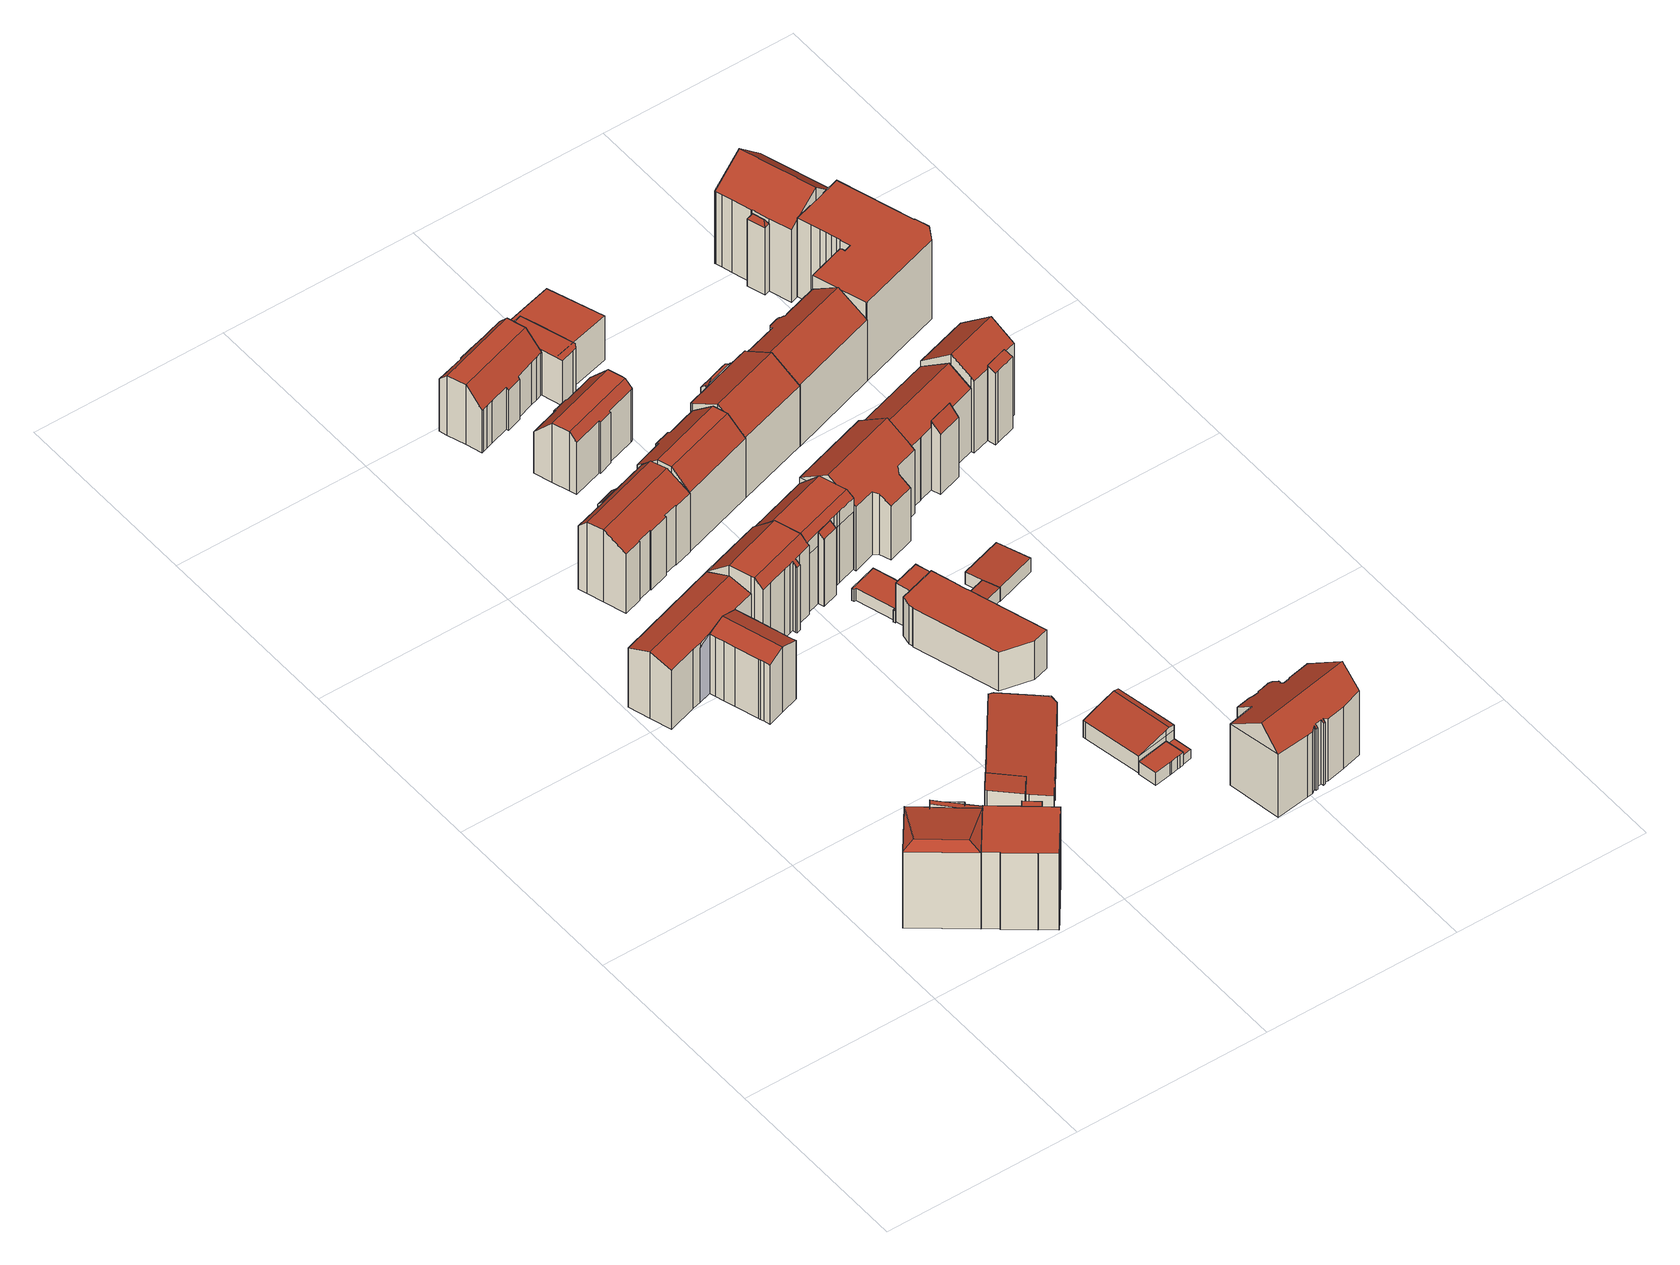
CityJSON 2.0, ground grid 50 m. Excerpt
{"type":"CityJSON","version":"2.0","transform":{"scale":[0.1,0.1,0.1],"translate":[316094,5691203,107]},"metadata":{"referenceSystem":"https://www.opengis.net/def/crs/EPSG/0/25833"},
"CityObjects":{
"building1":{"type":"Building","attributes":{"Gemeindeschluessel":14713000,"Geometrietyp2DReferenz":"3000","function":"31001_9998","roofType":"9999"},"children":["building1-1","building1-2","building1-3"]},
"building1-1":{"type":"BuildingPart","attributes":{"Dachtyp_tdc":"tdcPolyFlatRoof","Dachneigung":7.33,"QualitaetDacherkennung":30,"Geometrietyp2DReferenz":"3000","roofType":"2100","measuredHeight":23.05},"parents":["building1"],"geometry":[{"type":"MultiSurface","lod":"2","boundaries":[[[0,1,2,3]],[[1,4,5,2]],[[4,6,7,5]],[[8,9,10,11,12,13]],[[8,14,6,4,1,0,15,9]],[[11,3,2,5,7,12]],[[15,10,9]],[[0,3,11,10,15]],[[13,14,8]],[[12,7,6,14,13]]],"semantics":{"surfaces":[{"type":"WallSurface"},{"type":"RoofSurface"},{"type":"GroundSurface"},{"type":"ClosureSurface"}],"values":[0,0,0,0,1,2,0,3,0,3]}}]},
"building1-2":{"type":"BuildingPart","attributes":{"Dachtyp_tdc":"tdcHipRoof","Dachneigung":10.21,"QualitaetDacherkennung":28,"Geometrietyp2DReferenz":"3000","roofType":"3200","measuredHeight":24.35},"parents":["building1"],"geometry":[{"type":"MultiSurface","lod":"2","boundaries":[[[16,17,18,7,6]],[[17,19,20,18]],[[19,21,22,20]],[[17,16,23]],[[21,19,24]],[[16,14,13,21,24,23]],[[19,17,23,24]],[[22,12,7,18,20]],[[12,22,21,13]],[[6,14,16]],[[7,12,13,14,6]]],"semantics":{"surfaces":[{"type":"WallSurface"},{"type":"RoofSurface"},{"type":"GroundSurface"},{"type":"ClosureSurface"}],"values":[0,0,0,1,1,1,1,2,0,0,3]}}]},
"building1-3":{"type":"BuildingPart","attributes":{"Dachtyp_tdc":"tdcPolyFlatRoof","Dachneigung":51.31,"QualitaetDacherkennung":44,"Geometrietyp2DReferenz":"3000","roofType":"2100","measuredHeight":22.75},"parents":["building1"],"geometry":[{"type":"MultiSurface","lod":"2","boundaries":[[[10,25,26,11]],[[25,27,28,26]],[[27,29,30,28]],[[29,31,32,30]],[[31,33,0,3,32]],[[33,31,29,27,25,10,15]],[[11,26,28,30,32,3]],[[15,0,33]],[[11,3,0,15,10]]],"semantics":{"surfaces":[{"type":"WallSurface"},{"type":"RoofSurface"},{"type":"GroundSurface"},{"type":"ClosureSurface"}],"values":[0,0,0,0,0,1,2,0,3]}}]},
"building2":{"type":"Building","attributes":{"Gemeindeschluessel":14713000,"Geometrietyp2DReferenz":"3000","function":"31001_9998","roofType":"9999"},"children":["building2-1","building2-2"]},
"building2-1":{"type":"BuildingPart","attributes":{"Dachtyp_tdc":"tdcPolyFlatRoof","Dachneigung":0,"QualitaetDacherkennung":43,"Geometrietyp2DReferenz":"3000","roofType":"1000","measuredHeight":22.55},"parents":["building2"],"geometry":[{"type":"MultiSurface","lod":"2","boundaries":[[[34,35,36,37]],[[35,38,39,36]],[[38,40,41,39]],[[40,38,35,34,42]],[[43,37,36,39,41]],[[37,43,42,34]],[[43,41,40,42]]],"semantics":{"surfaces":[{"type":"WallSurface"},{"type":"RoofSurface"},{"type":"GroundSurface"},{"type":"ClosureSurface"}],"values":[0,0,0,1,2,3,3]}}]},
"building2-2":{"type":"BuildingPart","attributes":{"Dachtyp_tdc":"tdcPolyFlatRoof","Dachneigung":0,"QualitaetDacherkennung":74,"Geometrietyp2DReferenz":"3000","roofType":"1000","measuredHeight":22.68},"parents":["building2"],"geometry":[{"type":"MultiSurface","lod":"2","boundaries":[[[44,45,34,37,46]],[[47,41,40]],[[47,48,49,41]],[[48,50,51,49]],[[50,52,53,51]],[[52,54,55,53]],[[54,56,57,55]],[[56,58,59,57]],[[58,60,61,59]],[[60,62,63,61]],[[62,64,65,63]],[[64,44,46,65]],[[64,62,60,58,56,54,52,50,48,47,66,45,44]],[[46,37,43,41,49,51,53,55,57,59,61,63,65]],[[42,34,45,66]],[[42,43,37,34]],[[40,42,66,47]],[[40,41,43,42]]],"semantics":{"surfaces":[{"type":"WallSurface"},{"type":"RoofSurface"},{"type":"GroundSurface"},{"type":"ClosureSurface"}],"values":[0,0,0,0,0,0,0,0,0,0,0,0,1,2,0,3,0,3]}}]},
"building3":{"type":"Building","attributes":{"Gemeindeschluessel":14713000,"Geometrietyp2DReferenz":"3000","function":"31001_9998","roofType":"9999"},"children":["building3-1","building3-2"]},
"building3-1":{"type":"BuildingPart","attributes":{"Dachtyp_tdc":"tdcGableRoof","Dachneigung":20.34,"QualitaetDacherkennung":75,"Geometrietyp2DReferenz":"3000","roofType":"3100","measuredHeight":19.23},"parents":["building3"],"geometry":[{"type":"MultiSurface","lod":"2","boundaries":[[[67,68,69,70]],[[68,71,72,69]],[[71,73,74,72]],[[73,75,76,74]],[[75,77,78,76]],[[79,80,81,82]],[[80,83,84,81]],[[83,85,86,84]],[[85,87,88,86]],[[87,89,90,88]],[[89,91,92,90]],[[91,93,94,92]],[[93,67,70,94]],[[89,87,85,83,80,79,95,96]],[[96,97,77,98,77,75,73,71,68,67,93,91,89]],[[70,69,72,74,76,78,99,78,100,82,81,84,86,88,90,92,94]],[[77,98,99,78]],[[101,97,96]],[[100,78,77,97,101]],[[95,101,96]],[[100,101,95,79,82]]],"semantics":{"surfaces":[{"type":"WallSurface"},{"type":"RoofSurface"},{"type":"GroundSurface"},{"type":"ClosureSurface"}],"values":[0,0,0,0,0,0,0,0,0,0,0,0,0,1,1,2,3,0,3,0,3]}}]},
"building3-2":{"type":"BuildingPart","attributes":{"Dachtyp_tdc":"tdcGableRoof","Dachneigung":20.44,"QualitaetDacherkennung":69,"Geometrietyp2DReferenz":"3000","roofType":"3100","measuredHeight":19.61},"parents":["building3"],"geometry":[{"type":"MultiSurface","lod":"2","boundaries":[[[102,103,104,105]],[[106,107,108,109,97,101,95,110,111,103]],[[103,102,112,106]],[[104,113,82,100,78,99,114,115,116,117,105]],[[103,111,113,104]],[[111,110,82,113]],[[110,79,82]],[[109,99,98]],[[109,108,114,99]],[[108,107,115,114]],[[107,106,116,115]],[[106,112,117,116]],[[112,102,105,117]],[[95,79,110]],[[98,77,97,109]],[[98,99,78,77]],[[78,100,101,97,77]],[[100,82,79,95,101]]],"semantics":{"surfaces":[{"type":"WallSurface"},{"type":"RoofSurface"},{"type":"GroundSurface"},{"type":"ClosureSurface"}],"values":[0,1,1,2,0,0,0,0,0,0,0,0,0,0,0,3,3,3]}}]},
"building4":{"type":"Building","attributes":{"Dachtyp_tdc":"tdcPolyFlatRoof","Gemeindeschluessel":14713000,"Dachneigung":6.21,"QualitaetDacherkennung":81,"Geometrietyp2DReferenz":"3000","function":"31001_9998","roofType":"2100","measuredHeight":7.53},"geometry":[{"type":"MultiSurface","lod":"2","boundaries":[[[118,119,120,121]],[[119,122,123,120]],[[122,124,125,123]],[[124,126,127,125]],[[126,128,129,127]],[[128,130,131,129]],[[130,132,133,131]],[[132,118,121,133]],[[132,130,128,126,124,122,119,118]],[[121,120,123,125,127,129,131,133]]],"semantics":{"surfaces":[{"type":"WallSurface"},{"type":"RoofSurface"},{"type":"GroundSurface"}],"values":[0,0,0,0,0,0,0,0,1,2]}}]},
"building5":{"type":"Building","attributes":{"Gemeindeschluessel":14713000,"Geometrietyp2DReferenz":"3000","function":"31001_9998","roofType":"9999"},"children":["building5-1","building5-2"]},
"building5-1":{"type":"BuildingPart","attributes":{"Dachtyp_tdc":"tdcPolyFlatRoof","Dachneigung":48.14,"QualitaetDacherkennung":32,"Geometrietyp2DReferenz":"3000","roofType":"2100","measuredHeight":18.59},"parents":["building5"],"geometry":[{"type":"MultiSurface","lod":"2","boundaries":[[[134,135,136,137,138]],[[135,139,140,136]],[[139,141,142,143,140]],[[141,139,135,134]],[[137,136,140,143]],[[138,142,141,134]],[[138,137,143,142]]],"semantics":{"surfaces":[{"type":"WallSurface"},{"type":"RoofSurface"},{"type":"GroundSurface"},{"type":"ClosureSurface"}],"values":[0,0,0,1,2,0,3]}}]},
"building5-2":{"type":"BuildingPart","attributes":{"Dachtyp_tdc":"tdcCutGableRoof","Dachneigung":34.23,"QualitaetDacherkennung":73,"Geometrietyp2DReferenz":"3000","roofType":"9999","measuredHeight":21.32},"parents":["building5"],"geometry":[{"type":"MultiSurface","lod":"2","boundaries":[[[144,145,146,147]],[[145,138,137,146]],[[142,148,149,143]],[[148,150,151,149]],[[150,152,153,151]],[[152,154,155,153]],[[154,156,157,155]],[[156,158,159,157]],[[158,160,161,159]],[[160,162,163,161]],[[162,164,165,163]],[[164,166,167,165]],[[166,168,169,167]],[[168,170,171,169]],[[170,172,173,171]],[[172,174,175,173]],[[174,176,177,175]],[[176,178,179,177]],[[178,144,147,179]],[[150,148,142,138,145,144,178]],[[176,174,172,170,168,166,164,162,160,158,156,154,152]],[[178,176,152,150]],[[147,146,137,143,149,151,153,155,157,159,161,163,165,167,169,171,173,175,177,179]],[[143,137,138,142]]],"semantics":{"surfaces":[{"type":"WallSurface"},{"type":"RoofSurface"},{"type":"GroundSurface"},{"type":"ClosureSurface"}],"values":[0,0,0,0,0,0,0,0,0,0,0,0,0,0,0,0,0,0,0,1,1,1,2,3]}}]},
"building6":{"type":"Building","attributes":{"Dachtyp_tdc":"tdcCutGableRoof","Gemeindeschluessel":14713000,"Dachneigung":42.48,"QualitaetDacherkennung":62,"Geometrietyp2DReferenz":"3000","function":"31001_9998","roofType":"9999","measuredHeight":22.71},"geometry":[{"type":"MultiSurface","lod":"2","boundaries":[[[102,180,181,105]],[[180,182,183,181]],[[182,184,185,183]],[[184,186,187,185]],[[186,188,189,187]],[[188,190,191,189]],[[190,192,193,191]],[[192,194,195,193]],[[194,196,197,195]],[[196,198,199,197]],[[198,200,201,199]],[[200,202,203,201]],[[202,204,205,203]],[[204,206,207,205]],[[206,208,209,207]],[[208,210,211,209]],[[210,212,113,211]],[[212,213,104,113]],[[213,102,105,104]],[[182,180,102,213]],[[210,208,206,204,202,200,198,196,194,192,190,188,186,184]],[[213,212,210,184,182]],[[105,181,183,185,187,189,191,193,195,197,199,201,203,205,207,209,211,113,104]]],"semantics":{"surfaces":[{"type":"WallSurface"},{"type":"RoofSurface"},{"type":"GroundSurface"}],"values":[0,0,0,0,0,0,0,0,0,0,0,0,0,0,0,0,0,0,0,1,1,1,2]}}]},
"building7":{"type":"Building","attributes":{"Dachtyp_tdc":"tdcPolyFlatRoof","Gemeindeschluessel":14713000,"Dachneigung":3.96,"QualitaetDacherkennung":61,"Geometrietyp2DReferenz":"3000","function":"31001_9998","roofType":"2100","measuredHeight":4.89},"geometry":[{"type":"MultiSurface","lod":"2","boundaries":[[[214,215,216,217]],[[215,218,219,216]],[[218,220,221,219]],[[220,222,223,221]],[[222,224,225,223]],[[224,226,227,225]],[[226,228,127,227]],[[228,229,125,127]],[[229,230,123,125]],[[230,231,232,123]],[[231,233,234,232]],[[233,235,236,234]],[[235,237,238,236]],[[237,239,240,238]],[[239,214,217,240]],[[239,237,235,233,231,230,229,228,226,224,222,220,218,215,214]],[[217,216,219,221,223,225,227,127,125,123,232,234,236,238,240]]],"semantics":{"surfaces":[{"type":"WallSurface"},{"type":"RoofSurface"},{"type":"GroundSurface"}],"values":[0,0,0,0,0,0,0,0,0,0,0,0,0,0,0,1,2]}}]},
"building8":{"type":"Building","attributes":{"Dachtyp_tdc":"tdcPolyFlatRoof","Gemeindeschluessel":14713000,"Dachneigung":0,"QualitaetDacherkennung":57,"Geometrietyp2DReferenz":"3000","function":"31001_9998","roofType":"1000","measuredHeight":3.73},"geometry":[{"type":"MultiSurface","lod":"2","boundaries":[[[241,242,243,244]],[[242,245,246,243]],[[245,247,248,246]],[[247,249,250,248]],[[249,251,252,250]],[[251,253,254,252]],[[253,255,256,254]],[[255,257,258,256]],[[257,241,244,258]],[[257,255,253,251,249,247,245,242,241]],[[244,243,246,248,250,252,254,256,258]]],"semantics":{"surfaces":[{"type":"WallSurface"},{"type":"RoofSurface"},{"type":"GroundSurface"}],"values":[0,0,0,0,0,0,0,0,0,1,2]}}]},
"building9":{"type":"Building","attributes":{"Gemeindeschluessel":14713000,"Geometrietyp2DReferenz":"3000","function":"31001_9998","roofType":"9999"},"children":["building9-1","building9-2"]},
"building9-1":{"type":"BuildingPart","attributes":{"Dachtyp_tdc":"tdcPolyFlatRoof","Dachneigung":37.6,"QualitaetDacherkennung":50,"Geometrietyp2DReferenz":"3000","roofType":"2100","measuredHeight":21.11},"parents":["building9"],"geometry":[{"type":"MultiSurface","lod":"2","boundaries":[[[259,260,261,262,263]],[[259,264,265,260]],[[264,266,267,265]],[[266,268,269,267]],[[268,270,271,272,273,269]],[[268,266,264,259,263,270]],[[273,261,260,265,267,269]],[[271,270,263]],[[262,261,273,272]],[[263,262,272,271]]],"semantics":{"surfaces":[{"type":"WallSurface"},{"type":"RoofSurface"},{"type":"GroundSurface"},{"type":"ClosureSurface"}],"values":[0,0,0,0,0,1,2,0,3,3]}}]},
"building9-2":{"type":"BuildingPart","attributes":{"Dachtyp_tdc":"tdcCutGableRoof","Dachneigung":45.13,"QualitaetDacherkennung":66,"Geometrietyp2DReferenz":"3000","roofType":"9999","measuredHeight":22.59},"parents":["building9"],"geometry":[{"type":"MultiSurface","lod":"2","boundaries":[[[274,275,276,277]],[[275,278,279,276]],[[278,280,281,279]],[[280,282,283,281]],[[282,284,285,283]],[[284,262,261,285]],[[272,286,187,273]],[[286,287,181,187]],[[287,274,277,181]],[[287,288,289,290]],[[263,291,292,293,294,295,296,297,298,270,271]],[[299,289,288,297,296]],[[271,270,272]],[[272,270,298,286]],[[286,298,297,288,287]],[[275,295,294,278]],[[274,290,289,299,296,295,275]],[[278,294,293,280]],[[280,293,292,282]],[[282,292,291,284]],[[284,291,263,262]],[[287,290,274]],[[277,276,279,281,283,285,261,273,187,181]],[[273,261,262,272]],[[262,263,271,272]]],"semantics":{"surfaces":[{"type":"WallSurface"},{"type":"RoofSurface"},{"type":"GroundSurface"},{"type":"ClosureSurface"}],"values":[0,0,0,0,0,0,0,0,0,1,1,1,0,0,0,0,0,0,0,0,0,0,2,3,3]}}]},
"building10":{"type":"Building","attributes":{"Dachtyp_tdc":"tdcCutGableRoof","Gemeindeschluessel":14713000,"Dachneigung":50.41,"QualitaetDacherkennung":60,"Geometrietyp2DReferenz":"3000","function":"31001_9998","roofType":"9999","measuredHeight":17.57},"geometry":[{"type":"MultiSurface","lod":"2","boundaries":[[[300,301,302,303]],[[301,304,305,302]],[[304,306,307,305]],[[306,308,309,307]],[[308,310,311,309]],[[310,312,313,311]],[[312,314,315,313]],[[314,316,317,315]],[[316,318,319,317]],[[318,320,321,319]],[[320,322,323,321]],[[322,324,325,323]],[[324,326,327,325]],[[326,328,329,327]],[[328,330,331,329]],[[330,332,333,331]],[[332,334,335,333]],[[334,336,337,335]],[[336,338,339,337]],[[338,340,341,339]],[[340,342,343,341]],[[342,300,303,343]],[[324,322,320,318,316,314,312,310,308,306,304,301,300,342]],[[340,338,336,334,332,330,328,326]],[[342,340,326,324]],[[303,302,305,307,309,311,313,315,317,319,321,323,325,327,329,331,333,335,337,339,341,343]]],"semantics":{"surfaces":[{"type":"WallSurface"},{"type":"RoofSurface"},{"type":"GroundSurface"}],"values":[0,0,0,0,0,0,0,0,0,0,0,0,0,0,0,0,0,0,0,0,0,0,1,1,1,2]}}]},
"building11":{"type":"Building","attributes":{"Dachtyp_tdc":"tdcGableRoof","Gemeindeschluessel":14713000,"Dachneigung":10.34,"QualitaetDacherkennung":32,"Geometrietyp2DReferenz":"3000","function":"31001_9998","roofType":"3100","measuredHeight":6.71},"geometry":[{"type":"MultiSurface","lod":"2","boundaries":[[[344,345,346,347]],[[345,348,349,346]],[[348,350,351,349]],[[350,352,353,351]],[[352,354,355,353]],[[354,356,357,355]],[[356,358,359,357]],[[358,360,361,359]],[[360,344,347,361]],[[362,363,364,345,344,360,365,366]],[[366,367,368,369,362]],[[350,363,362,369,352]],[[352,369,368,354]],[[354,368,367,356]],[[356,367,366,365,358]],[[358,365,360]],[[348,364,363,350]],[[345,364,348]],[[347,346,349,351,353,355,357,359,361]]],"semantics":{"surfaces":[{"type":"WallSurface"},{"type":"RoofSurface"},{"type":"GroundSurface"}],"values":[0,0,0,0,0,0,0,0,0,1,1,0,0,0,0,0,0,0,2]}}]},
"building12":{"type":"Building","attributes":{"Dachtyp_tdc":"tdcCutGableRoof","Gemeindeschluessel":14713000,"Dachneigung":46.58,"QualitaetDacherkennung":58,"Geometrietyp2DReferenz":"3000","function":"31001_9998","roofType":"9999","measuredHeight":17.42},"geometry":[{"type":"MultiSurface","lod":"2","boundaries":[[[370,371,372,373]],[[371,374,375,372]],[[374,376,377,375]],[[376,378,379,377]],[[378,380,381,379]],[[380,382,383,381]],[[382,384,385,383]],[[384,386,387,385]],[[386,388,389,387]],[[388,390,391,389]],[[390,392,393,391]],[[392,394,395,393]],[[394,396,397,395]],[[396,398,399,397]],[[398,400,401,399]],[[400,402,403,401]],[[402,404,405,403]],[[404,370,373,405]],[[384,382,380,378,376,374,371,370,404]],[[400,398,396,394,392,390,388,386]],[[404,402,400,386,384]],[[373,372,375,377,379,381,383,385,387,389,391,393,395,397,399,401,403,405]]],"semantics":{"surfaces":[{"type":"WallSurface"},{"type":"RoofSurface"},{"type":"GroundSurface"}],"values":[0,0,0,0,0,0,0,0,0,0,0,0,0,0,0,0,0,0,1,1,1,2]}}]},
"building13":{"type":"Building","attributes":{"Dachtyp_tdc":"tdcCutGableRoof","Gemeindeschluessel":14713000,"Dachneigung":39.79,"QualitaetDacherkennung":54,"Geometrietyp2DReferenz":"3000","function":"31001_9998","roofType":"9999","measuredHeight":22.32},"geometry":[{"type":"MultiSurface","lod":"2","boundaries":[[[406,407,408,409]],[[407,410,411,408]],[[410,412,413,411]],[[412,414,415,413]],[[414,416,417,415]],[[416,418,419,417]],[[418,420,421,419]],[[420,422,423,421]],[[422,424,425,423]],[[424,426,427,425]],[[426,428,429,427]],[[428,430,431,429]],[[430,432,433,431]],[[432,434,435,433]],[[434,436,437,435]],[[436,406,409,437]],[[414,412,410,407,406,436]],[[434,432,430,428,426,424,422,420,418,416]],[[436,434,416,414]],[[409,408,411,413,415,417,419,421,423,425,427,429,431,433,435,437]]],"semantics":{"surfaces":[{"type":"WallSurface"},{"type":"RoofSurface"},{"type":"GroundSurface"}],"values":[0,0,0,0,0,0,0,0,0,0,0,0,0,0,0,0,1,1,1,2]}}]},
"building14":{"type":"Building","attributes":{"Dachtyp_tdc":"tdcPolyFlatRoof","Gemeindeschluessel":14713000,"Dachneigung":0,"QualitaetDacherkennung":68,"Geometrietyp2DReferenz":"3000","function":"31001_9998","roofType":"1000","measuredHeight":11.44},"geometry":[{"type":"MultiSurface","lod":"2","boundaries":[[[438,439,440,441]],[[439,442,443,440]],[[442,444,445,443]],[[444,446,447,445]],[[446,448,449,447]],[[448,450,451,449]],[[450,452,453,451]],[[452,454,455,453]],[[454,456,457,455]],[[456,458,459,457]],[[458,460,461,459]],[[460,462,463,461]],[[462,438,441,463]],[[462,460,458,456,454,452,450,448,446,444,442,439,438]],[[441,440,443,445,447,449,451,453,455,457,459,461,463]]],"semantics":{"surfaces":[{"type":"WallSurface"},{"type":"RoofSurface"},{"type":"GroundSurface"}],"values":[0,0,0,0,0,0,0,0,0,0,0,0,0,1,2]}}]},
"building15":{"type":"Building","attributes":{"Dachtyp_tdc":"tdcPolyFlatRoof","Gemeindeschluessel":14713000,"Dachneigung":0,"QualitaetDacherkennung":22,"Geometrietyp2DReferenz":"3000","function":"31001_9998","roofType":"1000","measuredHeight":2.66},"geometry":[{"type":"MultiSurface","lod":"2","boundaries":[[[464,465,254,256]],[[465,466,467,254]],[[466,468,469,467]],[[468,464,256,469]],[[468,466,465,464]],[[256,254,467,469]]],"semantics":{"surfaces":[{"type":"WallSurface"},{"type":"RoofSurface"},{"type":"GroundSurface"}],"values":[0,0,0,0,1,2]}}]},
"building16":{"type":"Building","attributes":{"Dachtyp_tdc":"tdcPolyFlatRoof","Gemeindeschluessel":14713000,"Dachneigung":0,"QualitaetDacherkennung":71,"Geometrietyp2DReferenz":"3000","function":"31001_9998","roofType":"1000","measuredHeight":11.42},"geometry":[{"type":"MultiSurface","lod":"2","boundaries":[[[470,471,472,473]],[[471,474,475,472]],[[474,476,477,475]],[[476,470,473,477]],[[476,474,471,470]],[[473,472,475,477]]],"semantics":{"surfaces":[{"type":"WallSurface"},{"type":"RoofSurface"},{"type":"GroundSurface"}],"values":[0,0,0,0,1,2]}}]},
"building17":{"type":"Building","attributes":{"Dachtyp_tdc":"tdcPolyFlatRoof","Gemeindeschluessel":14713000,"Dachneigung":0,"QualitaetDacherkennung":73,"Geometrietyp2DReferenz":"3000","function":"31001_9998","roofType":"1000","measuredHeight":3.45},"geometry":[{"type":"MultiSurface","lod":"2","boundaries":[[[478,479,480,481]],[[479,482,483,480]],[[482,484,485,483]],[[484,486,487,485]],[[486,488,489,487]],[[488,490,491,489]],[[490,492,493,491]],[[492,494,495,493]],[[494,496,497,495]],[[496,478,481,497]],[[496,494,492,490,488,486,484,482,479,478]],[[481,480,483,485,487,489,491,493,495,497]]],"semantics":{"surfaces":[{"type":"WallSurface"},{"type":"RoofSurface"},{"type":"GroundSurface"}],"values":[0,0,0,0,0,0,0,0,0,0,1,2]}}]},
"building18":{"type":"Building","attributes":{"Dachtyp_tdc":"tdcPolyFlatRoof","Gemeindeschluessel":14713000,"Dachneigung":4.32,"QualitaetDacherkennung":66,"Geometrietyp2DReferenz":"3000","function":"31001_9998","roofType":"2100","measuredHeight":3.95},"geometry":[{"type":"MultiSurface","lod":"2","boundaries":[[[498,499,500,501]],[[499,502,503,500]],[[502,504,505,503]],[[504,506,507,505]],[[506,498,501,507]],[[506,504,502,499,498]],[[501,500,503,505,507]]],"semantics":{"surfaces":[{"type":"WallSurface"},{"type":"RoofSurface"},{"type":"GroundSurface"}],"values":[0,0,0,0,0,1,2]}}]},
"building19":{"type":"Building","attributes":{"Gemeindeschluessel":14713000,"Dachneigung":90,"Dachorientierung":0,"MittlereTraufHoehe":121,"QualitaetDacherkennung":86,"ObjektHoehe":13.18,"BodenHoehe":107.83,"Geometrietyp2DReferenz":"3000","AbsoluteHoehe":121,"Dachflaeche":87.79,"function":"31001_9998","roofType":"1000","measuredHeight":13.18,"storeysAboveGround":4},"geometry":[{"type":"MultiSurface","lod":"2","boundaries":[[[508,509,510,511]],[[509,512,513,510]],[[512,514,515,513]],[[514,516,517,515]],[[516,518,519,517]],[[518,520,303,519]],[[520,521,522,303]],[[521,508,511,522]],[[521,520,518,516,514,512,509,508]],[[511,510,513,515,517,519,303,522]]],"semantics":{"surfaces":[{"type":"WallSurface"},{"type":"RoofSurface"},{"type":"GroundSurface"}],"values":[0,0,0,0,0,0,0,0,1,2]}}]},
"building20":{"type":"Building","attributes":{"Dachtyp_tdc":"tdcPolyFlatRoof","Gemeindeschluessel":14713000,"Dachneigung":3.95,"QualitaetDacherkennung":75,"Geometrietyp2DReferenz":"3000","function":"31001_9998","roofType":"2100","measuredHeight":3.92},"geometry":[{"type":"MultiSurface","lod":"2","boundaries":[[[523,499,500,503]],[[499,524,525,500]],[[524,526,527,525]],[[526,528,529,527]],[[528,523,503,529]],[[528,526,524,499,523]],[[503,500,525,527,529]]],"semantics":{"surfaces":[{"type":"WallSurface"},{"type":"RoofSurface"},{"type":"GroundSurface"}],"values":[0,0,0,0,0,1,2]}}]},
"building21":{"type":"Building","attributes":{"Dachtyp_tdc":"tdcFreeFormRoof","Gemeindeschluessel":14713000,"Dachneigung":35.33,"QualitaetDacherkennung":19,"Geometrietyp2DReferenz":"3000","function":"31001_9998","roofType":"5000","measuredHeight":24.61},"geometry":[{"type":"MultiSurface","lod":"2","boundaries":[[[530,531,532,533]],[[531,534,535,532]],[[534,536,537,535]],[[536,538,539,537]],[[538,540,541,539]],[[540,542,543,541]],[[542,544,545,543]],[[544,546,547,545]],[[546,548,549,547]],[[548,550,551,549]],[[550,552,553,551]],[[552,554,555,553]],[[554,556,557,555]],[[556,558,559,557]],[[558,560,561,559]],[[560,562,563,561]],[[562,564,565,563]],[[564,566,567,565]],[[566,568,569,567]],[[568,570,571,569]],[[570,572,573,571]],[[572,574,575,573]],[[574,576,577,575]],[[576,578,579,577]],[[578,580,581,579]],[[580,582,583,581]],[[582,584,585,583]],[[584,586,587,585]],[[586,588,589,587]],[[588,590,591,589]],[[590,592,593,591]],[[592,594,595,593]],[[594,596,597,595]],[[596,598,599,597]],[[598,530,533,599]],[[600,566,564,562,560,558,556,554,552,550,548,546,544,542,540,538,536,534,531,530,598,596,601]],[[592,590,588,586,584,582,580,578,576,574,572,570,568,600,601,594]],[[596,594,601]],[[568,566,600]],[[533,532,535,537,539,541,543,545,547,549,551,553,555,557,559,561,563,565,567,569,571,573,575,577,579,581,583,585,587,589,591,593,595,597,599]]],"semantics":{"surfaces":[{"type":"WallSurface"},{"type":"RoofSurface"},{"type":"GroundSurface"}],"values":[0,0,0,0,0,0,0,0,0,0,0,0,0,0,0,0,0,0,0,0,0,0,0,0,0,0,0,0,0,0,0,0,0,0,0,1,1,0,0,2]}}]},
"building22":{"type":"Building","attributes":{"Dachtyp_tdc":"tdcFreeFormRoof","Gemeindeschluessel":14713000,"Dachneigung":37.16,"QualitaetDacherkennung":60,"Geometrietyp2DReferenz":"3000","function":"31001_9998","roofType":"5000","measuredHeight":24.27},"geometry":[{"type":"MultiSurface","lod":"2","boundaries":[[[602,603,604,605]],[[603,606,607,604]],[[606,608,609,607]],[[608,610,611,609]],[[610,612,613,611]],[[612,614,615,613]],[[614,616,617,615]],[[616,618,619,617]],[[618,620,621,619]],[[620,622,623,621]],[[622,624,625,623]],[[624,602,605,625]],[[626,627,622,620]],[[603,602,624,627,626,618,616,614,612,610,608,606]],[[624,622,627]],[[620,618,626]],[[605,604,607,609,611,613,615,617,619,621,623,625]]],"semantics":{"surfaces":[{"type":"WallSurface"},{"type":"RoofSurface"},{"type":"GroundSurface"}],"values":[0,0,0,0,0,0,0,0,0,0,0,0,1,1,0,0,2]}}]},
"building23":{"type":"Building","attributes":{"Dachtyp_tdc":"tdcPolyFlatRoof","Gemeindeschluessel":14713000,"Dachneigung":0,"QualitaetDacherkennung":36,"Geometrietyp2DReferenz":"3000","function":"31001_9998","roofType":"1000","measuredHeight":13.11},"geometry":[{"type":"MultiSurface","lod":"2","boundaries":[[[628,629,339,303]],[[629,630,631,339]],[[630,632,633,631]],[[632,634,635,633]],[[634,628,303,635]],[[634,632,630,629,628]],[[303,339,631,633,635]]],"semantics":{"surfaces":[{"type":"WallSurface"},{"type":"RoofSurface"},{"type":"GroundSurface"}],"values":[0,0,0,0,0,1,2]}}]},
"building24":{"type":"Building","attributes":{"Gemeindeschluessel":14713000,"Geometrietyp2DReferenz":"3000","function":"31001_9998","roofType":"9999"},"children":["building24-1","building24-2"]},
"building24-1":{"type":"BuildingPart","attributes":{"Dachtyp_tdc":"tdcHipAndGableRoof","Dachneigung":60.11,"QualitaetDacherkennung":23,"Geometrietyp2DReferenz":"3000","roofType":"5000","measuredHeight":20.37},"parents":["building24"],"geometry":[{"type":"MultiSurface","lod":"2","boundaries":[[[636,637,638,639]],[[637,640,641,638]],[[640,642,643,641]],[[642,644,645,643]],[[644,646,647,645]],[[640,637,636,648,649,650]],[[649,651,652,653,650]],[[653,654,646,644,642,640,650]],[[647,655,656,657,658,659,639,638,641,643,645]],[[646,654,655,647]],[[654,653,656,655]],[[653,652,657,656]],[[652,651,660,658,657]],[[661,660,651,649]],[[659,658,660,661]],[[648,661,649]],[[636,639,659,661,648]]],"semantics":{"surfaces":[{"type":"WallSurface"},{"type":"RoofSurface"},{"type":"GroundSurface"},{"type":"ClosureSurface"}],"values":[0,0,0,0,0,1,1,1,2,0,0,0,0,0,3,0,3]}}]},
"building24-2":{"type":"BuildingPart","attributes":{"Dachtyp_tdc":"tdcGableRoof","Dachneigung":36.62,"QualitaetDacherkennung":57,"Geometrietyp2DReferenz":"3000","roofType":"3100","measuredHeight":23.28},"parents":["building24"],"geometry":[{"type":"MultiSurface","lod":"2","boundaries":[[[662,663,409,408]],[[663,664,665,409]],[[664,666,433,665]],[[666,667,668,433]],[[667,669,639,668]],[[669,636,639]],[[660,670,671,658]],[[670,672,673,671]],[[672,674,675,673]],[[674,676,677,675]],[[676,678,679,677]],[[678,662,408,679]],[[674,672,670,660,661,648,669,667,666,664]],[[664,663,662,678,676,674]],[[408,409,665,433,668,639,659,658,671,673,675,677,679]],[[648,636,669]],[[660,658,659,661]],[[661,659,639,636,648]]],"semantics":{"surfaces":[{"type":"WallSurface"},{"type":"RoofSurface"},{"type":"GroundSurface"},{"type":"ClosureSurface"}],"values":[0,0,0,0,0,0,0,0,0,0,0,0,1,1,2,0,3,3]}}]},
"building25":{"type":"Building","attributes":{"Dachtyp_tdc":"tdcPolyFlatRoof","Gemeindeschluessel":14713000,"Dachneigung":4.18,"QualitaetDacherkennung":73,"Geometrietyp2DReferenz":"3000","function":"31001_9998","roofType":"2100","measuredHeight":4.08},"geometry":[{"type":"MultiSurface","lod":"2","boundaries":[[[524,680,681,682]],[[680,683,684,681]],[[683,685,686,684]],[[685,528,687,686]],[[528,526,688,687]],[[526,524,682,688]],[[526,528,685,683,680,524]],[[682,681,684,686,687,688]]],"semantics":{"surfaces":[{"type":"WallSurface"},{"type":"RoofSurface"},{"type":"GroundSurface"}],"values":[0,0,0,0,0,0,1,2]}}]},
"building26":{"type":"Building","attributes":{"Gemeindeschluessel":14713000,"Geometrietyp2DReferenz":"3000","function":"31001_9998","roofType":"9999"},"children":["building26-1","building26-2"]},
"building26-1":{"type":"BuildingPart","attributes":{"Dachtyp_tdc":"tdcGableRoof","Dachneigung":35.05,"QualitaetDacherkennung":60,"Geometrietyp2DReferenz":"3000","roofType":"3100","measuredHeight":22.76},"parents":["building26"],"geometry":[{"type":"MultiSurface","lod":"2","boundaries":[[[689,690,691,692]],[[690,693,694,691]],[[693,695,696,694]],[[695,697,698,696]],[[697,699,700,698]],[[699,701,702,700]],[[701,703,704,702]],[[703,705,706,704]],[[705,707,708,706]],[[703,701,699,697]],[[697,695,693,690,689,707,705,703]],[[692,691,694,696,698,700,702,704,706,708]],[[689,692,708,707]]],"semantics":{"surfaces":[{"type":"WallSurface"},{"type":"RoofSurface"},{"type":"GroundSurface"},{"type":"ClosureSurface"}],"values":[0,0,0,0,0,0,0,0,0,1,1,2,3]}}]},
"building26-2":{"type":"BuildingPart","attributes":{"Dachtyp_tdc":"tdcPolyFlatRoof","Dachneigung":50.6,"QualitaetDacherkennung":36,"Geometrietyp2DReferenz":"3000","roofType":"2100","measuredHeight":20.47},"parents":["building26"],"geometry":[{"type":"MultiSurface","lod":"2","boundaries":[[[709,710,692,711]],[[710,689,692]],[[712,713,714,708,707]],[[713,709,711,714]],[[713,712,710,709]],[[711,692,708,714]],[[712,707,689,710]],[[707,708,692,689]]],"semantics":{"surfaces":[{"type":"WallSurface"},{"type":"RoofSurface"},{"type":"GroundSurface"},{"type":"ClosureSurface"}],"values":[0,0,0,0,1,2,0,3]}}]},
"building27":{"type":"Building","attributes":{"Dachtyp_tdc":"tdcFreeFormRoof","Gemeindeschluessel":14713000,"Dachneigung":35.08,"QualitaetDacherkennung":60,"Geometrietyp2DReferenz":"3000","function":"31001_9998","roofType":"5000","measuredHeight":23.43},"geometry":[{"type":"MultiSurface","lod":"2","boundaries":[[[715,716,717,718]],[[716,719,720,717]],[[719,721,722,720]],[[721,723,724,722]],[[723,725,726,724]],[[725,727,728,726]],[[727,729,730,728]],[[729,731,732,730]],[[731,733,734,732]],[[733,735,736,734]],[[735,737,738,736]],[[737,739,740,738]],[[739,741,742,740]],[[741,743,744,742]],[[743,745,746,744]],[[745,715,718,746]],[[715,745,743,747,748,716]],[[747,741,739,737,735,733,731,729,727,725,723,721,719,748]],[[743,741,747]],[[719,716,748]],[[718,717,720,722,724,726,728,730,732,734,736,738,740,742,744,746]]],"semantics":{"surfaces":[{"type":"WallSurface"},{"type":"RoofSurface"},{"type":"GroundSurface"}],"values":[0,0,0,0,0,0,0,0,0,0,0,0,0,0,0,0,1,1,0,0,2]}}]},
"building28":{"type":"Building","attributes":{"Gemeindeschluessel":14713000,"Geometrietyp2DReferenz":"3000","function":"31001_9998","roofType":"9999"},"children":["building28-1","building28-2"]},
"building28-1":{"type":"BuildingPart","attributes":{"Dachtyp_tdc":"tdcPolyFlatRoof","Dachneigung":22.57,"QualitaetDacherkennung":42,"Geometrietyp2DReferenz":"3000","roofType":"2100","measuredHeight":22.14},"parents":["building28"],"geometry":[{"type":"MultiSurface","lod":"2","boundaries":[[[749,750,751,752,753]],[[754,755,756,757,758]],[[753,752,754,758,759]],[[752,751,755,754]],[[751,750,756,755]],[[750,749,757,756]],[[749,760,757]],[[759,760,749,753]],[[759,758,757,760]]],"semantics":{"surfaces":[{"type":"RoofSurface"},{"type":"GroundSurface"},{"type":"WallSurface"},{"type":"ClosureSurface"}],"values":[0,1,2,2,2,2,2,2,3]}}]},
"building28-2":{"type":"BuildingPart","attributes":{"Dachtyp_tdc":"tdcGableRoof","Dachneigung":39.49,"QualitaetDacherkennung":66,"Geometrietyp2DReferenz":"3000","roofType":"3100","measuredHeight":25.57},"parents":["building28"],"geometry":[{"type":"MultiSurface","lod":"2","boundaries":[[[760,761,762,757]],[[761,763,706,762]],[[763,764,765,706]],[[764,766,702,765]],[[766,767,768,702]],[[767,769,770,768]],[[769,771,772,770]],[[771,759,758,772]],[[769,767,766,764]],[[764,763,761,760,759,771,769]],[[757,762,706,765,702,768,770,772,758]],[[760,757,758,759]]],"semantics":{"surfaces":[{"type":"WallSurface"},{"type":"RoofSurface"},{"type":"GroundSurface"},{"type":"ClosureSurface"}],"values":[0,0,0,0,0,0,0,0,1,1,2,3]}}]},
"building29":{"type":"Building","attributes":{"Dachtyp_tdc":"tdcPolyFlatRoof","Gemeindeschluessel":14713000,"Dachneigung":0,"QualitaetDacherkennung":42,"Geometrietyp2DReferenz":"3000","function":"31001_9998","roofType":"1000","measuredHeight":23.16},"geometry":[{"type":"MultiSurface","lod":"2","boundaries":[[[773,774,744,746]],[[774,775,742,744]],[[775,776,777,742]],[[776,778,779,777]],[[778,780,781,779]],[[780,782,783,781]],[[782,784,785,783]],[[784,786,787,785]],[[786,788,789,787]],[[788,790,791,789]],[[790,792,793,791]],[[792,794,795,793]],[[794,796,797,795]],[[796,798,799,797]],[[798,800,801,799]],[[800,802,803,801]],[[802,804,805,803]],[[804,806,807,805]],[[806,808,809,807]],[[808,773,746,809]],[[808,806,804,802,800,798,796,794,792,790,788,786,784,782,780,778,776,775,774,773]],[[746,744,742,777,779,781,783,785,787,789,791,793,795,797,799,801,803,805,807,809]]],"semantics":{"surfaces":[{"type":"WallSurface"},{"type":"RoofSurface"},{"type":"GroundSurface"}],"values":[0,0,0,0,0,0,0,0,0,0,0,0,0,0,0,0,0,0,0,0,1,2]}}]},
"building30":{"type":"Building","attributes":{"Gemeindeschluessel":14713000,"Geometrietyp2DReferenz":"3000","function":"31001_9998","roofType":"9999"},"children":["building30-1","building30-2"]},
"building30-1":{"type":"BuildingPart","attributes":{"Dachtyp_tdc":"tdcGableRoof","Dachneigung":44.62,"QualitaetDacherkennung":77,"Geometrietyp2DReferenz":"3000","roofType":"3100","measuredHeight":27.1},"parents":["building30"],"geometry":[{"type":"MultiSurface","lod":"2","boundaries":[[[810,811,812,813,814]],[[811,815,816,812]],[[815,817,818,816]],[[817,819,820,818]],[[819,821,822,820]],[[821,823,824,822]],[[823,825,826,824]],[[825,827,828,826]],[[827,829,830,828]],[[829,831,832,830]],[[831,833,834,835,832]],[[827,825,823,821]],[[821,819,817,815,811,810,836,833,831,829,827]],[[835,837,813,812,816,818,820,822,824,826,828,830,832]],[[836,838,834,833]],[[838,837,835,834]],[[810,814,838,836]],[[814,813,837,838]]],"semantics":{"surfaces":[{"type":"WallSurface"},{"type":"RoofSurface"},{"type":"GroundSurface"},{"type":"ClosureSurface"}],"values":[0,0,0,0,0,0,0,0,0,0,0,1,1,2,0,3,0,3]}}]},
"building30-2":{"type":"BuildingPart","attributes":{"Dachtyp_tdc":"tdcFreeFormRoof","Dachneigung":64.01,"QualitaetDacherkennung":38,"Geometrietyp2DReferenz":"3000","roofType":"5000","measuredHeight":21.29},"parents":["building30"],"geometry":[{"type":"MultiSurface","lod":"2","boundaries":[[[839,814,813,840]],[[841,842,834]],[[843,841,834,838]],[[843,838,814,839]],[[841,843,839,842]],[[813,837,835,844,840]],[[834,842,844,835]],[[842,839,840,844]],[[837,813,814,838]],[[835,837,838,834]]],"semantics":{"surfaces":[{"type":"WallSurface"},{"type":"RoofSurface"},{"type":"GroundSurface"},{"type":"ClosureSurface"}],"values":[0,1,1,1,1,2,0,0,3,3]}}]}
},
"vertices":[
[265,247,233],[295,224,228],[295,224,12],[265,247,12],[289,217,228],[289,217,12],[287,214,228],[287,214,12],[200,284,243],[207,293,243],[207,293,240],[207,293,12],[200,284,12],[200,284,234],[250,243,234],[225,278,240],
[287,214,234],[202,106,237],[202,106,12],[72,208,236],[72,208,12],[158,317,234],[158,317,12],[195,136,256],[102,209,256],
[214,302,224],[214,302,12],[227,304,213],[227,304,12],[271,269,212],[271,269,12],[274,258,222],[274,258,12],[265,247,240],
[354,166,238],[364,179,238],[364,179,13],[354,166,13],[398,152,238],[398,152,13],[388,139,238],[388,139,13],[353,166,238],[353,166,13],
[289,217,239],[354,166,239],[289,217,13],[388,139,239],[418,115,239],[418,115,13],[392,81,239],[392,81,13],[348,24,239],[348,24,13],[332,4,239],[332,4,13],[296,32,239],[296,32,13],[296,31,239],[296,31,13],[233,80,239],[233,80,13],[234,81,239],[234,81,13],[202,106,239],[202,106,13],[353,166,239],
[208,891,185],[207,895,185],[207,895,10],[208,891,10],[189,953,185],[189,953,10],[181,981,185],[181,981,10],[174,1002,185],[174,1002,10],[170,1017,185],[170,1017,10],[258,1045,184],[272,1000,184],[272,1000,10],[258,1045,10],[287,951,184],[287,951,10],[301,905,184],[301,905,10],[305,894,184],[305,894,10],[260,880,202],[260,880,10],[216,866,185],[216,866,10],[212,881,185],[212,881,10],[257,1044,185],[214,1031,202],[171,1018,185],[137,1007,172],[137,1007,10],[214,1031,10],[214,1031,185],
[278,1172,184],[295,1116,206],[295,1116,10],[278,1172,10],[25,1032,206],[41,978,185],[115,1001,185],[137,1007,185],[258,1045,185],[312,1061,185],[8,1087,184],[312,1061,10],[115,1001,10],[41,978,10],[25,1032,10],[8,1087,10],
[416,371,87],[412,374,88],[412,374,13],[416,371,13],[445,415,88],[445,415,13],[512,362,79],[512,362,13],[494,339,79],[494,339,13],[492,337,79],[492,337,13],[490,334,79],[490,334,13],[479,321,79],[479,321,13],
[220,1461,196],[216,1473,182],[216,1473,10],[220,1461,10],[220,1461,195],[265,1488,183],[265,1488,10],[269,1476,196],[269,1476,195],[269,1476,10],
[136,1435,195],[220,1460,195],[220,1460,10],[136,1435,10],[354,1502,195],[354,1502,10],[361,1480,220],[361,1480,10],[374,1439,223],[374,1439,10],[391,1384,184],[391,1384,10],[392,1382,183],[392,1382,10],[345,1368,183],[345,1368,10],[345,1370,184],[345,1370,10],[308,1359,185],[308,1359,10],[309,1356,183],[309,1356,10],[257,1339,183],[257,1339,10],[256,1342,185],[256,1342,10],[219,1331,185],[219,1331,10],[219,1329,184],[219,1329,10],[173,1315,184],[173,1315,10],[156,1371,223],[156,1371,10],[143,1412,220],[143,1412,10],
[437,1221,184],[437,1221,10],[453,1166,237],[453,1166,10],[473,1102,237],[473,1102,10],[478,1085,218],[478,1085,10],[480,1081,214],[480,1081,10],[447,1071,214],[447,1071,10],[433,1066,214],[433,1066,10],[437,1055,202],[437,1055,10],[427,1052,202],[427,1052,10],[425,1055,206],[425,1055,10],[423,1063,214],[423,1063,10],[414,1060,214],[414,1060,10],[395,1054,214],[395,1054,10],[348,1040,214],[348,1040,10],[321,1031,214],[321,1031,10],[315,1053,237],[315,1053,10],[312,1061,237],[295,1116,237],
[609,387,51],[583,354,51],[583,354,13],[609,387,13],[571,339,51],[571,339,13],[558,321,51],[558,321,13],[556,321,51],[556,321,13],[541,302,51],[541,302,13],[500,334,55],[500,334,13],[494,339,56],[512,362,56],[445,415,62],[607,622,62],[607,622,13],[619,619,61],[619,619,13],[715,545,52],[715,545,13],[715,523,51],[715,523,13],[672,468,51],[672,468,13],
[827,242,49],[822,242,49],[822,242,12],[827,242,12],[803,238,49],[803,238,12],[798,237,49],[798,237,12],[755,230,49],[755,230,12],[747,279,49],[747,279,12],[830,294,49],[830,294,12],[839,246,49],[839,246,12],[839,245,49],[839,245,12],
[560,1095,209],[560,1095,10],[556,1109,10],[556,1109,180],[556,1109,221],[561,1094,208],[561,1094,10],[521,1082,208],[521,1082,10],[519,1081,208],[519,1081,10],[515,1096,221],[515,1096,220],[515,1096,180],[515,1096,10],
[595,1269,180],[636,1134,180],[636,1134,10],[595,1269,10],[589,1120,180],[589,1120,10],[580,1117,180],[580,1117,10],[570,1114,180],[570,1114,10],[556,1110,180],[556,1110,10],[478,1085,180],[437,1221,180],[452,1170,234],[610,1219,234],[595,1269,181],[556,1110,221],[570,1114,221],[580,1117,221],[589,1120,221],[636,1134,221],[631,1152,235],[473,1103,235],[478,1085,220],[626,1167,235],
[425,1949,134],[422,1948,134],[422,1948,8],[425,1949,8],[408,1943,133],[408,1943,8],[391,1938,133],[391,1938,8],[343,1922,131],[343,1922,8],[344,1917,126],[344,1917,8],[305,1905,126],[305,1905,8],[303,1910,132],[303,1910,8],[255,1895,132],[255,1895,8],[238,1890,132],[238,1890,8],[225,1886,133],[225,1886,8],[220,1884,132],[220,1884,8],[208,1925,184],[208,1925,8],[193,1971,184],[193,1971,8],[187,1991,162],[187,1991,8],[262,2013,162],[262,2013,8],[262,2015,161],[262,2015,8],[314,2031,161],[314,2031,8],[314,2029,163],[314,2029,8],[392,2053,163],[392,2053,8],[398,2034,184],[398,2034,8],[412,1988,184],[412,1988,8],
[719,430,64],[718,436,64],[718,436,15],[719,430,15],[730,438,64],[730,438,15],[746,441,64],[746,441,15],[825,456,64],[825,456,15],[852,311,64],[852,311,15],[854,298,64],[854,298,15],[830,294,64],[830,294,15],[747,279,64],[747,279,15],[812,454,82],[746,441,70],[730,438,67],[830,294,80],[840,296,82],[854,298,79],[852,311,79],[825,456,79],
[495,1723,163],[490,1721,163],[490,1721,10],[495,1723,10],[417,1698,163],[417,1698,10],[418,1696,160],[418,1696,10],[382,1684,160],[382,1684,10],[380,1687,163],[380,1687,10],[303,1663,163],[303,1663,10],[298,1681,184],[298,1681,10],[284,1723,184],[284,1723,10],[270,1769,132],[270,1769,10],[345,1792,132],[345,1792,10],[344,1798,127],[344,1798,10],[384,1810,127],[384,1810,10],[386,1804,133],[386,1804,10],[462,1828,133],[462,1828,10],[476,1782,184],[476,1782,10],[486,1751,184],[486,1751,10],[489,1740,184],[489,1740,10],
[582,1442,187],[582,1441,186],[582,1441,11],[582,1442,11],[392,1382,186],[392,1382,11],[391,1384,188],[391,1384,11],[377,1427,234],[377,1427,11],[366,1462,234],[366,1462,11],[354,1502,198],[354,1502,11],[350,1513,189],[350,1513,11],[425,1537,189],[425,1537,11],[423,1545,182],[423,1545,11],[464,1557,182],[464,1557,11],[466,1550,189],[466,1550,11],[508,1563,189],[508,1563,11],[541,1573,189],[541,1573,11],[557,1521,234],[557,1521,11],[568,1486,234],[568,1486,11],
[661,656,126],[595,870,126],[595,870,12],[661,656,12],[596,873,126],[596,873,12],[594,882,126],[594,882,12],[599,910,126],[599,910,12],[623,917,126],[623,917,12],[691,937,126],[691,937,12],[694,938,126],[694,938,12],[711,883,126],[711,883,12],[717,860,126],[717,860,12],[724,840,126],[724,840,12],[782,650,126],[782,650,12],[742,638,126],[742,638,12],
[839,246,39],[830,294,39],[854,298,39],[854,298,12],[863,251,39],[863,251,12],
[691,937,125],[623,917,125],[623,917,11],[691,937,11],[612,954,125],[612,954,11],[680,974,125],[680,974,11],
[680,974,44],[612,954,44],[612,954,9],[680,974,9],[611,953,44],[611,953,9],[609,958,44],[609,958,9],[614,960,44],[614,960,9],[585,1057,44],[585,1057,9],[580,1056,44],[580,1056,9],[578,1062,44],[578,1062,9],[651,1084,44],[651,1084,9],[683,975,44],[683,975,9],
[711,883,50],[736,891,50],[736,891,14],[711,883,14],[749,847,54],[749,847,14],[724,840,54],[724,840,14],[717,860,52],[717,860,14],
[451,2058,140],[465,2015,140],[465,2015,8],[451,2058,8],[494,1923,140],[494,1923,8],[486,1910,140],[486,1910,8],[477,1908,140],[477,1908,8],[441,1896,140],[441,1896,8],[425,1949,140],[396,2042,140],[396,2042,8],
[749,847,53],[810,913,50],[810,913,14],[815,898,51],[815,898,14],[824,870,53],[824,870,14],
[944,196,159],[947,197,159],[947,197,10],[944,196,10],[981,203,159],[981,203,10],[984,203,159],[984,203,10],[988,202,161],[988,202,10],[990,200,163],[990,200,10],[1004,202,162],[1004,202,10],[1008,208,159],[1008,208,10],[1020,210,159],[1020,210,10],[1040,215,159],[1040,215,10],[1047,210,163],[1047,210,10],[1051,193,176],[1051,193,10],[1050,187,179],[1050,187,10],[1046,181,183],[1046,181,10],[1048,170,191],[1048,170,10],[1062,172,192],[1062,172,10],[1068,178,188],[1068,178,10],[1120,188,188],[1120,188,10],[1123,189,188],[1123,189,10],[1155,49,199],[1155,49,10],[1104,35,193],[1104,35,10],[1056,25,193],[1056,25,10],[1044,28,199],[1044,28,10],[1045,22,191],[1045,22,10],[1040,20,191],[1040,20,10],[1038,27,199],[1038,27,10],[1022,24,199],[1022,24,10],[1023,18,191],[1023,18,10],[1018,17,191],[1018,17,10],[1016,22,198],[1016,22,10],[1007,15,192],[1007,15,10],[992,12,192],[992,12,10],[905,0,197],[905,0,10],[883,139,191],[883,139,10],[951,154,190],[951,154,10],[1145,95,256],[898,48,256],
[840,1191,197],[782,1173,197],[782,1173,9],[840,1191,9],[775,1160,189],[775,1160,9],[784,1130,166],[784,1130,9],[717,1110,166],[717,1110,9],[707,1138,188],[707,1138,9],[694,1145,196],[694,1145,9],[638,1128,197],[638,1128,9],[636,1134,201],[636,1134,9],[595,1269,199],[595,1269,9],[797,1331,199],[797,1331,9],[836,1204,207],[836,1204,9],[617,1197,251],[819,1259,251],
[425,1949,139],[392,2053,139],[545,2092,139],[545,2092,8],[594,1953,139],[594,1953,8],[442,1915,139],[442,1915,8],
[594,1595,207],[600,1606,203],[600,1606,11],[594,1595,11],[597,1619,188],[597,1619,11],[657,1637,188],[657,1637,11],[658,1635,193],[658,1635,11],[660,1626,209],[660,1626,11],[595,1595,208],[603,1598,212],[619,1610,214],[676,1621,212],[673,1620,212],[665,1624,214],[662,1625,211],[662,1625,11],[665,1624,11],[673,1620,11],[676,1621,11],[603,1598,11],[676,1621,208],[603,1598,208],
[582,1441,189],[582,1442,190],[561,1511,244],[561,1511,11],[541,1573,211],[540,1578,208],[540,1578,11],[594,1595,208],[725,1636,208],[725,1636,11],[725,1634,209],[725,1634,11],[746,1568,244],[746,1568,11],[766,1499,190],[766,1499,11],[767,1497,189],[767,1497,11],
[797,956,47],[797,956,12],[810,913,12],[903,988,47],[903,988,12],[929,902,53],[929,902,12],[824,870,12],[815,898,12],
[910,1227,194],[876,1216,194],[876,1216,10],[910,1227,10],[873,1215,194],[873,1215,10],[836,1204,194],[836,1204,10],[819,1259,237],[819,1259,10],[797,1331,184],[797,1331,10],[1008,1395,185],[1008,1395,10],[1030,1324,237],[1030,1324,10],[1047,1269,195],[1047,1269,10],[973,1246,194],[973,1246,10],
[918,1204,185],[910,1227,214],[918,1204,10],[973,1246,214],[980,1223,185],[980,1223,10],
[767,1497,191],[766,1499,192],[766,1499,10],[767,1497,10],[725,1634,200],[725,1634,10],[819,1662,200],[819,1662,10],[817,1668,196],[817,1668,10],[824,1678,191],[824,1678,10],[847,1685,191],[847,1685,10],[852,1683,194],[852,1683,10],[856,1680,196],[856,1680,10],[858,1679,197],[858,1679,10],[860,1678,198],[860,1678,10],[861,1675,200],[861,1675,10],[871,1679,200],[871,1679,10],[955,1704,201],[955,1704,10],[997,1571,192],[997,1571,10],[998,1569,191],[998,1569,10],[975,1641,244],[745,1570,244],
[1094,1274,232],[1100,1253,222],[1108,1256,222],[1158,1271,222],[1151,1292,232],[1158,1271,10],[1108,1256,10],[1100,1253,10],[1094,1274,10],[1151,1292,10],[1151,1292,222],[1094,1274,222],
[1049,1261,222],[1049,1261,10],[1047,1269,228],[1032,1319,266],[1032,1319,10],[1008,1395,200],[1144,1436,200],[1144,1436,10],[1168,1360,266],[1168,1360,10],[1185,1302,222],[1185,1302,10],
[998,1569,242],[997,1571,242],[955,1704,242],[1048,1733,242],[1048,1733,10],[1052,1730,242],[1052,1730,10],[1054,1722,242],[1054,1722,10],[1072,1728,242],[1072,1728,10],[1064,1753,242],[1064,1753,10],[1066,1754,242],[1066,1754,10],[1063,1763,242],[1063,1763,10],[1059,1775,242],[1059,1775,10],[1055,1789,242],[1055,1789,10],[1050,1804,242],[1050,1804,10],[1043,1826,242],[1043,1826,10],[1032,1861,242],[1032,1861,10],[1167,1902,242],[1167,1902,10],[1227,1710,242],[1227,1710,10],[1229,1710,242],[1229,1710,10],[1240,1675,242],[1240,1675,10],[1219,1637,242],[1219,1637,10],
[981,1954,223],[966,2002,223],[966,2002,9],[981,1954,9],[981,1954,207],[959,2027,223],[959,2027,9],[954,2042,223],[954,2042,9],[953,2045,223],[953,2045,9],[1037,2071,280],[1037,2071,9],[1108,2093,206],[1108,2093,9],[1167,1902,207],[1167,1902,9],[1096,1880,280],[1096,1880,9],[1032,1861,237],[1032,1861,9],[1013,1855,223],[1013,1855,9],[995,1910,223],[995,1910,207],[995,1910,9],[982,1954,223],[982,1954,9],[982,1954,207],
[967,1950,207],[967,1950,9],[986,1915,222],[981,1906,207],[977,1944,222],[981,1906,9]
]}
